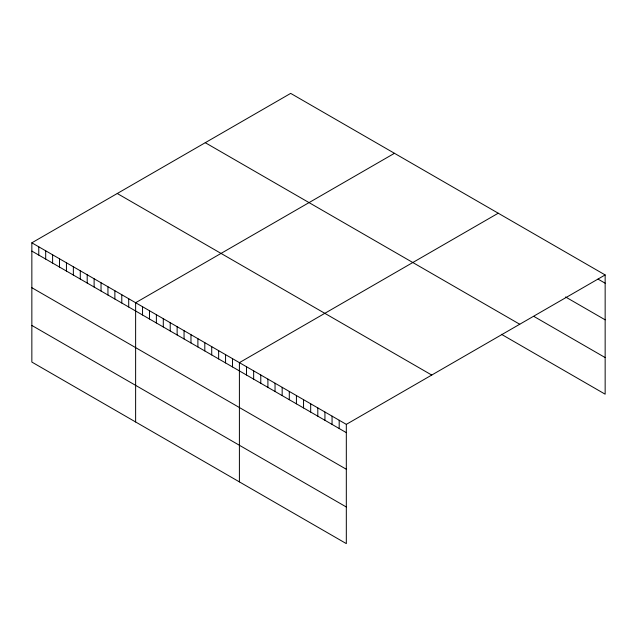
<?xml version="1.0" encoding="UTF-8"?>
<svg xmlns="http://www.w3.org/2000/svg" width="637" height="637" viewBox="0 0 637 637"><rect width="100%" height="100%" fill="white"/><g stroke="black" fill="none" stroke-linecap="round" stroke-linejoin="round"><path stroke-width="0.96" d="M31.85 242.816L346.321 424.369L346.321 543.616L31.85 362.063L31.85 242.816L290.679 93.384L605.15 274.937L605.15 394.184L501.399 334.282M394.454 153.294L135.625 302.726L135.625 421.981M498.23 213.204L239.401 362.644L239.401 481.891M346.321 424.369L605.15 274.937M598.024 279.094L605.15 283.202M565.552 296.969L605.15 319.83M533.87 316.406L605.15 357.564M205.265 142.696L519.736 324.249M117.264 193.505L431.735 375.058M31.85 251.082L346.321 432.642M31.85 287.709L346.321 469.262M31.85 325.443L346.321 506.996M339.187 420.261L339.187 428.526M332.06 416.144L332.06 424.409M324.934 412.028L324.934 420.293M317.807 407.911L317.807 416.184M310.681 403.794L310.681 412.067M303.546 399.678L303.546 407.951M296.42 395.569L296.42 403.834M289.294 391.452L289.294 399.718M282.167 387.336L282.167 395.601M275.041 383.219L275.041 391.492M267.906 379.103L267.906 387.376M260.78 374.986L260.78 383.259M253.653 370.877L253.653 379.142M246.527 366.761L246.527 375.026M232.481 358.647L232.481 366.92M225.562 354.658L225.562 362.923M218.642 350.661L218.642 358.934M211.723 346.663L211.723 354.936M204.803 342.674L204.803 350.939M197.892 338.677L197.892 346.95M190.973 334.68L190.973 342.953M184.053 330.691L184.053 338.956M177.134 326.693L177.134 334.966M170.214 322.704L170.214 330.969M163.295 318.707L163.295 326.972M156.376 314.71L156.376 322.983M149.464 310.721L149.464 318.986M142.545 306.723L142.545 314.997M128.706 298.737L128.706 307.002M121.786 294.74L121.786 303.013M114.867 290.751L114.867 299.016M107.948 286.754L107.948 295.019M101.036 282.756L101.036 291.029M94.117 278.767L94.117 287.032M87.197 274.77L87.197 283.043M80.278 270.773L80.278 279.046M73.359 266.784L73.359 275.049M66.439 262.786L66.439 271.059M59.52 258.789L59.52 267.062M52.608 254.8L52.608 263.065M45.689 250.803L45.689 259.076M38.769 246.814L38.769 255.079"/></g></svg>
